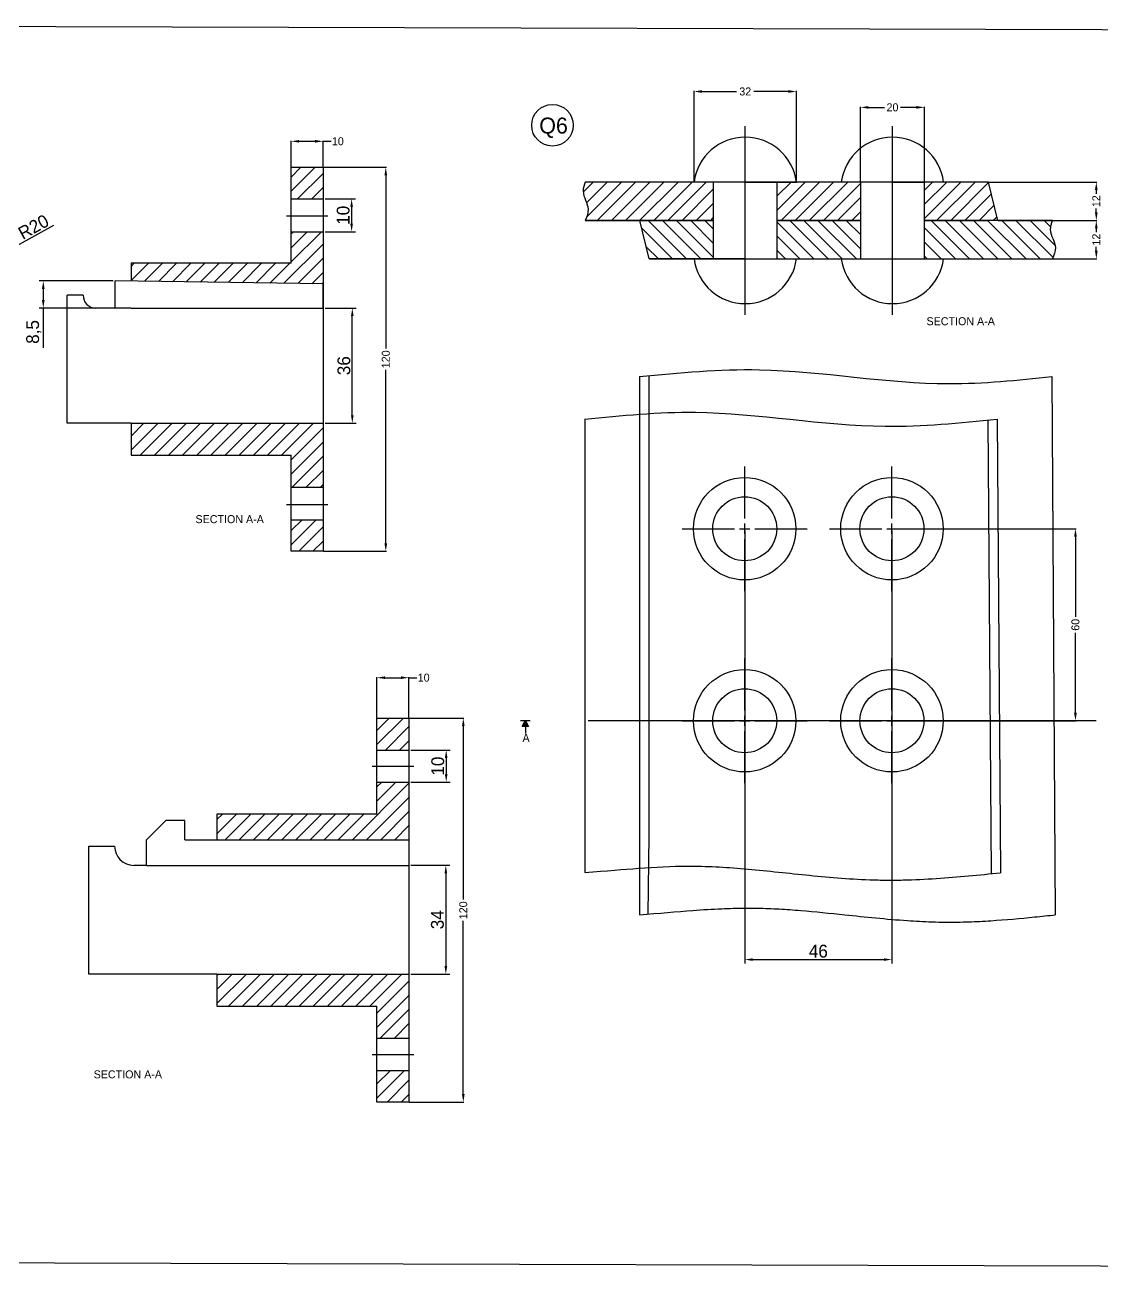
# Model space of a CAD drawing. Header units: millimetres. Extents: x -2626 to 3046, y -440 to 1628.
# Drawn here: x -1722.1 to -1385.5, y 420.7 to 809.1 of the extents above; entities that cross this region are included whole.
import ezdxf

# ---------------------------------------------------------------- set-up
doc = ezdxf.new("R2010")
doc.units = ezdxf.units.MM
doc.linetypes.add('CENTER', pattern=[50.8, 31.75, -6.35, 6.35, -6.35])
doc.dimstyles.new('ISO-25', dxfattribs={"dimtxt": 4, "dimasz": 2.5, "dimexe": 1.25, "dimexo": 0.625, "dimtad": 1, "dimtxsty": 'Standard', "dimcen": 2.5, "dimadec": 0, "dimazin": 0, "dimtfac": 1, "dimtmove": 0, "dimatfit": 3, "dimfxl": 1, "dimarcsym": 0})
doc.dimstyles.get("Standard").update_dxf_attribs({"dimtxt": 2.5, "dimasz": 2.5, "dimexe": 0.18, "dimexo": 0.0625, "dimtad": 0, "dimdec": 0, "dimzin": 0, "dimdsep": 46, "dimtxsty": 'Standard', "dimcen": 2.5, "dimclrd": 3, "dimclre": 3, "dimclrt": 4, "dimadec": 0, "dimazin": 0, "dimtfac": 1, "dimtdec": 0, "dimtofl": 0, "dimtmove": 0, "dimatfit": 3, "dimfxl": 1, "dimtolj": 1, "dimtzin": 0, "dimarcsym": 0})

# ---------------------------------------------------------------- blocks, each defined once
blk = doc.blocks.new('*U321')
at = {"color": 0, "linetype": 'CENTER', "ltscale": 5, "transparency": 16777216}
for p, q in [((0, 3.2), (0, 19.5)), ((-19.5, 0), (-3.2, 0)), ((3.2, 0), (19.5, 0)), ((0, -19.5), (0, -3.2))]:
    blk.add_line(p, q, dxfattribs=at)
at = {"color": 0, "linetype": 'Continuous', "ltscale": 5, "transparency": 16777216}
for p, q in [((-1.6, 0), (1.6, 0)), ((0, -1.6), (0, 1.6))]:
    blk.add_line(p, q, dxfattribs=at)
blk = doc.blocks.new('*U322')
at = {"color": 0, "linetype": 'CENTER', "ltscale": 5, "transparency": 16777216}
for p, q in [((0, 3.2), (0, 19.5)), ((-19.5, 0), (-3.2, 0)), ((3.2, 0), (19.5, 0)), ((0, -19.5), (0, -3.2))]:
    blk.add_line(p, q, dxfattribs=at)
at = {"color": 0, "linetype": 'Continuous', "ltscale": 5, "transparency": 16777216}
for p, q in [((-1.6, 0), (1.6, 0)), ((0, -1.6), (0, 1.6))]:
    blk.add_line(p, q, dxfattribs=at)
blk = doc.blocks.new('*U323')
at = {"color": 0, "linetype": 'CENTER', "ltscale": 5, "transparency": 16777216}
for p, q in [((0, 3.2), (0, 19.5)), ((-19.5, 0), (-3.2, 0)), ((3.2, 0), (19.5, 0)), ((0, -19.5), (0, -3.2))]:
    blk.add_line(p, q, dxfattribs=at)
at = {"color": 0, "linetype": 'Continuous', "ltscale": 5, "transparency": 16777216}
for p, q in [((-1.6, 0), (1.6, 0)), ((0, -1.6), (0, 1.6))]:
    blk.add_line(p, q, dxfattribs=at)
blk = doc.blocks.new('*U324')
at = {"color": 0, "linetype": 'CENTER', "ltscale": 5, "transparency": 16777216}
for p, q in [((0, 3.2), (0, 19.5)), ((-19.5, 0), (-3.2, 0)), ((3.2, 0), (19.5, 0)), ((0, -19.5), (0, -3.2))]:
    blk.add_line(p, q, dxfattribs=at)
at = {"color": 0, "linetype": 'Continuous', "ltscale": 5, "transparency": 16777216}
for p, q in [((-1.6, 0), (1.6, 0)), ((0, -1.6), (0, 1.6))]:
    blk.add_line(p, q, dxfattribs=at)
blk = doc.blocks.new('*U325')
at = {"color": 0, "linetype": 'CENTER', "ltscale": 5, "transparency": 16777216}
blk.add_line((0, -29.5), (0, 29.5), dxfattribs=at)
blk = doc.blocks.new('*U326')
at = {"color": 0, "linetype": 'CENTER', "ltscale": 5, "transparency": 16777216}
blk.add_line((0, -29.5), (0, 29.5), dxfattribs=at)
blk = doc.blocks.new('*D365')
at = {"color": 3, "lineweight": -2, "transparency": 16777216}
for p, q in [((-1451.12, 651.68), (-1393.65, 651.68)), ((-1393.83, 649.18), (-1393.83, 624.18)), ((-1393.83, 594.18), (-1393.83, 619.18)), ((-1451.12, 591.68), (-1393.65, 591.68))]:
    blk.add_line(p, q, dxfattribs=at)
at = {"color": 3, "transparency": 16777216}
for points in [[(-1394.25, 649.18), (-1393.41, 649.18), (-1393.83, 651.68)], [(-1394.25, 594.18), (-1393.41, 594.18), (-1393.83, 591.68)]]:
    blk.add_solid(points, dxfattribs=at)
at = {"layer": 'Defpoints', "color": 0, "transparency": 16777216}
for p in [(-1451.18, 651.68), (-1451.18, 591.68), (-1393.83, 591.68)]:
    blk.add_point(p, dxfattribs=at)
at = {"transparency": 16777216, "insert": (-1393.83, 621.68), "char_height": 2.5, "attachment_point": 5, "rotation": 90}
blk.add_mtext('\\A1;60', dxfattribs=at)
blk = doc.blocks.new('*D366')
at = {"color": 3, "lineweight": -2, "transparency": 16777216}
for p, q in [((-1420.95, 760.04), (-1387.13, 760.04)), ((-1387.31, 757.54), (-1387.31, 756.33)), ((-1387.31, 750.54), (-1387.31, 751.75)), ((-1418.03, 748.04), (-1387.13, 748.04))]:
    blk.add_line(p, q, dxfattribs=at)
at = {"color": 3, "transparency": 16777216}
for points in [[(-1387.73, 757.54), (-1386.9, 757.54), (-1387.31, 760.04)], [(-1387.73, 750.54), (-1386.9, 750.54), (-1387.31, 748.04)]]:
    blk.add_solid(points, dxfattribs=at)
at = {"layer": 'Defpoints', "color": 0, "transparency": 16777216}
for p in [(-1421.01, 760.04), (-1418.09, 748.04), (-1387.31, 748.04)]:
    blk.add_point(p, dxfattribs=at)
at = {"color": 4, "transparency": 16777216, "insert": (-1387.31, 754.04), "char_height": 2.5, "attachment_point": 5, "rotation": 90}
blk.add_mtext('\\A1;12', dxfattribs=at)
blk = doc.blocks.new('*D367')
at = {"color": 3, "lineweight": -2, "transparency": 16777216}
for p, q in [((-1402.59, 748.04), (-1387.13, 748.04)), ((-1387.31, 745.54), (-1387.31, 744.33)), ((-1387.31, 738.54), (-1387.31, 739.75)), ((-1402.59, 736.04), (-1387.13, 736.04))]:
    blk.add_line(p, q, dxfattribs=at)
at = {"color": 3, "transparency": 16777216}
for points in [[(-1387.73, 745.54), (-1386.9, 745.54), (-1387.31, 748.04)], [(-1387.73, 738.54), (-1386.9, 738.54), (-1387.31, 736.04)]]:
    blk.add_solid(points, dxfattribs=at)
at = {"layer": 'Defpoints', "color": 0, "transparency": 16777216}
for p in [(-1402.65, 748.04), (-1387.31, 748.04), (-1402.65, 736.04)]:
    blk.add_point(p, dxfattribs=at)
at = {"color": 4, "transparency": 16777216, "insert": (-1387.31, 742.04), "char_height": 2.5, "attachment_point": 5, "rotation": 90}
blk.add_mtext('\\A1;12', dxfattribs=at)
blk = doc.blocks.new('*D368')
at = {"color": 3, "lineweight": -2, "transparency": 16777216}
for p, q in [((-1513.01, 760.1), (-1513.01, 788.5)), ((-1510.51, 788.32), (-1499.72, 788.32)), ((-1483.51, 788.32), (-1494.3, 788.32)), ((-1481.01, 760.1), (-1481.01, 788.5))]:
    blk.add_line(p, q, dxfattribs=at)
at = {"color": 3, "transparency": 16777216}
for points in [[(-1510.51, 788.74), (-1510.51, 787.9), (-1513.01, 788.32)], [(-1483.51, 788.74), (-1483.51, 787.9), (-1481.01, 788.32)]]:
    blk.add_solid(points, dxfattribs=at)
at = {"layer": 'Defpoints', "color": 0, "transparency": 16777216}
for p in [(-1481.01, 788.32), (-1513.01, 760.04), (-1481.01, 760.04)]:
    blk.add_point(p, dxfattribs=at)
at = {"color": 4, "transparency": 16777216, "insert": (-1497.01, 788.32), "char_height": 2.5, "attachment_point": 5}
blk.add_mtext('\\A1;32', dxfattribs=at)
blk = doc.blocks.new('*D369')
at = {"color": 3, "lineweight": -2, "transparency": 16777216}
for p, q in [((-1461.01, 760.1), (-1461.01, 783.54)), ((-1458.51, 783.36), (-1453.51, 783.36)), ((-1443.51, 783.36), (-1448.51, 783.36)), ((-1441.01, 760.1), (-1441.01, 783.54))]:
    blk.add_line(p, q, dxfattribs=at)
at = {"color": 3, "transparency": 16777216}
for points in [[(-1458.51, 783.78), (-1458.51, 782.94), (-1461.01, 783.36)], [(-1443.51, 783.78), (-1443.51, 782.94), (-1441.01, 783.36)]]:
    blk.add_solid(points, dxfattribs=at)
at = {"layer": 'Defpoints', "color": 0, "transparency": 16777216}
for p in [(-1441.01, 783.36), (-1461.01, 760.04), (-1441.01, 760.04)]:
    blk.add_point(p, dxfattribs=at)
at = {"color": 4, "transparency": 16777216, "insert": (-1451.01, 783.36), "char_height": 2.5, "attachment_point": 5}
blk.add_mtext('\\A1;20', dxfattribs=at)
blk = doc.blocks.new('*U281')
at = {"color": 0, "linetype": 'CENTER', "ltscale": 5, "transparency": 16777216}
blk.add_line((-6.5, 0), (6.5, 0), dxfattribs=at)
blk = doc.blocks.new('*U287')
at = {"color": 0, "linetype": 'CENTER', "ltscale": 5, "transparency": 16777216}
blk.add_line((-6.5, 0), (6.5, 0), dxfattribs=at)
blk = doc.blocks.new('*U294')
at = {"color": 0, "linetype": 'CENTER', "ltscale": 5, "transparency": 16777216}
blk.add_line((-6.5, 0), (6.5, 0), dxfattribs=at)
blk = doc.blocks.new('*U295')
at = {"color": 0, "linetype": 'CENTER', "ltscale": 5, "transparency": 16777216}
blk.add_line((-6.5, 0), (6.5, 0), dxfattribs=at)
blk = doc.blocks.new('*D391')
at = {"color": 3, "lineweight": -2, "transparency": 16777216}
for p, q in [((-1628.85, 764.64), (-1609.16, 764.64)), ((-1609.34, 762.14), (-1609.34, 707.97)), ((-1609.34, 647.14), (-1609.34, 701.31)), ((-1628.85, 644.64), (-1609.16, 644.64))]:
    blk.add_line(p, q, dxfattribs=at)
at = {"color": 3, "transparency": 16777216}
for points in [[(-1609.76, 762.14), (-1608.93, 762.14), (-1609.34, 764.64)], [(-1609.76, 647.14), (-1608.93, 647.14), (-1609.34, 644.64)]]:
    blk.add_solid(points, dxfattribs=at)
at = {"layer": 'Defpoints', "color": 0, "transparency": 16777216}
for p in [(-1628.92, 764.64), (-1628.92, 644.64), (-1609.34, 644.64)]:
    blk.add_point(p, dxfattribs=at)
at = {"transparency": 16777216, "insert": (-1609.34, 704.64), "char_height": 2.5, "attachment_point": 5, "rotation": 90}
blk.add_mtext('\\A1;120', dxfattribs=at)
blk = doc.blocks.new('*D392')
at = {"color": 3, "lineweight": -2, "transparency": 16777216}
for p, q in [((-1638.92, 764.7), (-1638.92, 772.94)), ((-1636.42, 772.76), (-1631.42, 772.76)), ((-1628.92, 764.7), (-1628.92, 772.94)), ((-1628.92, 772.76), (-1626.42, 772.76))]:
    blk.add_line(p, q, dxfattribs=at)
at = {"color": 3, "transparency": 16777216}
for points in [[(-1636.42, 773.18), (-1636.42, 772.34), (-1638.92, 772.76)], [(-1631.42, 773.18), (-1631.42, 772.34), (-1628.92, 772.76)]]:
    blk.add_solid(points, dxfattribs=at)
at = {"layer": 'Defpoints', "color": 0, "transparency": 16777216}
for p in [(-1628.92, 772.76), (-1638.92, 764.64), (-1628.92, 764.64)]:
    blk.add_point(p, dxfattribs=at)
at = {"transparency": 16777216, "insert": (-1624.33, 772.76), "char_height": 2.5, "attachment_point": 5}
blk.add_mtext('\\A1;10', dxfattribs=at)
blk = doc.blocks.new('*D393')
at = {"color": 3, "lineweight": -2, "transparency": 16777216}
for p, q in [((-1602.03, 592.52), (-1584.94, 592.52)), ((-1585.12, 590.02), (-1585.12, 535.81)), ((-1585.12, 475.02), (-1585.12, 529.14)), ((-1602.03, 472.52), (-1584.94, 472.52))]:
    blk.add_line(p, q, dxfattribs=at)
at = {"color": 3, "transparency": 16777216}
for points in [[(-1585.54, 590.02), (-1584.71, 590.02), (-1585.12, 592.52)], [(-1585.54, 475.02), (-1584.71, 475.02), (-1585.12, 472.52)]]:
    blk.add_solid(points, dxfattribs=at)
at = {"layer": 'Defpoints', "color": 0, "transparency": 16777216}
for p in [(-1602.1, 592.52), (-1602.1, 472.52), (-1585.12, 472.52)]:
    blk.add_point(p, dxfattribs=at)
at = {"transparency": 16777216, "insert": (-1585.12, 532.47), "char_height": 2.5, "attachment_point": 5, "rotation": 90}
blk.add_mtext('\\A1;120', dxfattribs=at)
blk = doc.blocks.new('*D394')
at = {"color": 3, "lineweight": -2, "transparency": 16777216}
for p, q in [((-1612.1, 592.58), (-1612.1, 605.33)), ((-1609.6, 605.15), (-1604.6, 605.15)), ((-1602.1, 592.58), (-1602.1, 605.33)), ((-1602.1, 605.15), (-1599.6, 605.15))]:
    blk.add_line(p, q, dxfattribs=at)
at = {"color": 3, "transparency": 16777216}
for points in [[(-1609.6, 605.57), (-1609.6, 604.74), (-1612.1, 605.15)], [(-1604.6, 605.57), (-1604.6, 604.74), (-1602.1, 605.15)]]:
    blk.add_solid(points, dxfattribs=at)
at = {"layer": 'Defpoints', "color": 0, "transparency": 16777216}
for p in [(-1602.1, 605.15), (-1612.1, 592.52), (-1602.1, 592.52)]:
    blk.add_point(p, dxfattribs=at)
at = {"transparency": 16777216, "insert": (-1597.51, 605.15), "char_height": 2.5, "attachment_point": 5}
blk.add_mtext('\\A1;10', dxfattribs=at)
blk = doc.blocks.new('*D436')
at = {"color": 0, "lineweight": -2, "transparency": 16777216}
for p, q in [((-1713.23, 746.4), (-1769.59, 715.46)), ((-1789.32, 704.64), (-1771.78, 714.26))]:
    blk.add_line(p, q, dxfattribs=at)
at = {"color": 0, "transparency": 16777216}
blk.add_solid([(-1769.79, 715.83), (-1769.39, 715.1), (-1771.78, 714.26)], dxfattribs=at)
at = {"layer": 'Defpoints', "color": 0, "transparency": 16777216}
for p in [(-1771.78, 714.26), (-1789.32, 704.64)]:
    blk.add_point(p, dxfattribs=at)
at = {"color": 0, "transparency": 16777216, "insert": (-1719.43, 745.99), "char_height": 4, "attachment_point": 5, "rotation": 28.7592}
blk.add_mtext('R20', dxfattribs=at)
blk = doc.blocks.new('*D440')
at = {"color": 0, "lineweight": -2, "transparency": 16777216}
for p, q in [((-1628.29, 754.76), (-1618.77, 754.76)), ((-1620.02, 752.26), (-1620.02, 747.02)), ((-1628.29, 744.52), (-1618.77, 744.52))]:
    blk.add_line(p, q, dxfattribs=at)
at = {"color": 0, "transparency": 16777216}
for points in [[(-1620.44, 752.26), (-1619.61, 752.26), (-1620.02, 754.76)], [(-1620.44, 747.02), (-1619.61, 747.02), (-1620.02, 744.52)]]:
    blk.add_solid(points, dxfattribs=at)
at = {"layer": 'Defpoints', "color": 0, "transparency": 16777216}
for p in [(-1628.92, 754.76), (-1628.92, 744.52), (-1620.02, 744.52)]:
    blk.add_point(p, dxfattribs=at)
at = {"color": 0, "transparency": 16777216, "insert": (-1622.65, 749.64), "char_height": 4, "attachment_point": 5, "rotation": 90}
blk.add_mtext('10', dxfattribs=at)
blk = doc.blocks.new('*D441')
at = {"color": 0, "lineweight": -2, "transparency": 16777216}
for p, q in [((-1628.29, 720.64), (-1618.56, 720.64)), ((-1619.81, 687.14), (-1619.81, 718.14)), ((-1628.29, 684.64), (-1618.56, 684.64))]:
    blk.add_line(p, q, dxfattribs=at)
at = {"color": 0, "transparency": 16777216}
for points in [[(-1620.22, 718.14), (-1619.39, 718.14), (-1619.81, 720.64)], [(-1620.22, 687.14), (-1619.39, 687.14), (-1619.81, 684.64)]]:
    blk.add_solid(points, dxfattribs=at)
at = {"layer": 'Defpoints', "color": 0, "transparency": 16777216}
for p in [(-1628.92, 720.64), (-1619.81, 720.64), (-1628.92, 684.64)]:
    blk.add_point(p, dxfattribs=at)
at = {"color": 0, "transparency": 16777216, "insert": (-1622.43, 702.64), "char_height": 4, "attachment_point": 5, "rotation": 90}
blk.add_mtext('36', dxfattribs=at)
blk = doc.blocks.new('*D442')
at = {"color": 0, "lineweight": -2, "transparency": 16777216}
for p, q in [((-1694.54, 729.14), (-1717.63, 729.14)), ((-1716.38, 726.64), (-1716.38, 723.14)), ((-1694.54, 720.64), (-1717.63, 720.64)), ((-1716.38, 720.64), (-1716.38, 708.22))]:
    blk.add_line(p, q, dxfattribs=at)
at = {"color": 0, "transparency": 16777216}
for points in [[(-1716.8, 726.64), (-1715.96, 726.64), (-1716.38, 729.14)], [(-1716.8, 723.14), (-1715.96, 723.14), (-1716.38, 720.64)]]:
    blk.add_solid(points, dxfattribs=at)
at = {"layer": 'Defpoints', "color": 0, "transparency": 16777216}
for p in [(-1693.92, 729.14), (-1716.38, 720.64), (-1693.92, 720.64)]:
    blk.add_point(p, dxfattribs=at)
at = {"color": 0, "transparency": 16777216, "insert": (-1719.34, 713.18), "char_height": 4, "attachment_point": 5, "rotation": 90}
blk.add_mtext('8,5', dxfattribs=at)
blk = doc.blocks.new('*D448')
at = {"color": 0, "lineweight": -2, "transparency": 16777216}
for p, q in [((-1601.47, 582.52), (-1589.21, 582.52)), ((-1590.46, 580.02), (-1590.46, 575.02)), ((-1601.47, 572.52), (-1589.21, 572.52))]:
    blk.add_line(p, q, dxfattribs=at)
at = {"color": 0, "transparency": 16777216}
for points in [[(-1590.88, 580.02), (-1590.05, 580.02), (-1590.46, 582.52)], [(-1590.88, 575.02), (-1590.05, 575.02), (-1590.46, 572.52)]]:
    blk.add_solid(points, dxfattribs=at)
at = {"layer": 'Defpoints', "color": 0, "transparency": 16777216}
for p in [(-1602.1, 582.52), (-1602.1, 572.52), (-1590.46, 572.52)]:
    blk.add_point(p, dxfattribs=at)
at = {"color": 0, "transparency": 16777216, "insert": (-1593.09, 577.52), "char_height": 4, "attachment_point": 5, "rotation": 90}
blk.add_mtext('10', dxfattribs=at)
blk = doc.blocks.new('*D449')
at = {"color": 0, "lineweight": -2, "transparency": 16777216}
for p, q in [((-1601.47, 546.52), (-1589.33, 546.52)), ((-1590.58, 544.02), (-1590.58, 515.02)), ((-1601.47, 512.52), (-1589.33, 512.52))]:
    blk.add_line(p, q, dxfattribs=at)
at = {"color": 0, "transparency": 16777216}
for points in [[(-1590.99, 544.02), (-1590.16, 544.02), (-1590.58, 546.52)], [(-1590.99, 515.02), (-1590.16, 515.02), (-1590.58, 512.52)]]:
    blk.add_solid(points, dxfattribs=at)
at = {"layer": 'Defpoints', "color": 0, "transparency": 16777216}
for p in [(-1602.1, 546.52), (-1602.1, 512.52), (-1590.58, 512.52)]:
    blk.add_point(p, dxfattribs=at)
at = {"color": 0, "transparency": 16777216, "insert": (-1593.2, 529.52), "char_height": 4, "attachment_point": 5, "rotation": 90}
blk.add_mtext('34', dxfattribs=at)
blk = doc.blocks.new('*D457')
at = {"color": 0, "lineweight": -2, "transparency": 16777216}
for p, q in [((-1497.18, 651.06), (-1497.18, 515.82)), ((-1451.18, 651.06), (-1451.18, 515.82)), ((-1494.68, 517.07), (-1453.68, 517.07))]:
    blk.add_line(p, q, dxfattribs=at)
at = {"color": 0, "transparency": 16777216}
for points in [[(-1494.68, 517.48), (-1494.68, 516.65), (-1497.18, 517.07)], [(-1453.68, 517.48), (-1453.68, 516.65), (-1451.18, 517.07)]]:
    blk.add_solid(points, dxfattribs=at)
at = {"layer": 'Defpoints', "color": 0, "transparency": 16777216}
for p in [(-1497.18, 651.68), (-1451.18, 651.68), (-1451.18, 517.07)]:
    blk.add_point(p, dxfattribs=at)
at = {"color": 0, "transparency": 16777216, "insert": (-1474.18, 519.69), "char_height": 4, "attachment_point": 5}
blk.add_mtext('46', dxfattribs=at)

msp = doc.modelspace()

# ---------------------------------------------------------------- hatches: boundary and pattern name
h = msp.add_hatch()
h.set_pattern_fill('ANSI31', color=3, scale=25)
h.set_pattern_definition([(45, (-2667.972, -11.1416), (-2.209709, 2.209709), [])])
h.paths.add_polyline_path([(-1628.916, 744.519), (-1638.916, 744.519), (-1638.916, 734.639), (-1688.916, 734.639), (-1688.916, 729.068), (-1658.916, 728.639), (-1658.859, 728.638), (-1628.916, 728.21), (-1628.916, 684.639), (-1688.916, 684.639), (-1688.916, 674.639), (-1638.916, 674.639), (-1638.916, 664.639), (-1628.916, 664.639)])
h.paths.add_polyline_path([(-1628.916, 764.639), (-1638.916, 764.639), (-1638.916, 754.759), (-1628.916, 754.759)])
h.paths.add_polyline_path([(-1628.916, 654.519), (-1638.916, 654.519), (-1638.916, 644.639), (-1628.916, 644.639)])
at = {"ltscale": 25}
h = msp.add_hatch(dxfattribs=at)
h.set_pattern_fill('ANSI31', color=3, scale=25)
h.set_pattern_definition([(45, (-2675.516, 0.292), (-2.209709, 2.209709), [])])
h.paths.add_polyline_path([(-1487.012, 760.038), (-1487.012, 748.038), (-1461.012, 748.038), (-1461.012, 760.038)])
edge = h.paths.add_edge_path()
edge.add_spline(control_points=[(-1547.012, 760.038), (-1547.358, 759.076), (-1548.391, 756.212), (-1545.283, 752.261), (-1546.535, 749.204), (-1547.012, 748.038)], knot_values=[0, 0, 0, 0, 2.9553653, 8.8039355, 12.4110418, 12.4110418, 12.4110418, 12.4110418], degree=3, periodic=0)
edge.add_line((-1547.012, 748.038), (-1527.012, 748.038))
edge.add_line((-1527.012, 748.038), (-1507.012, 748.038))
edge.add_line((-1507.012, 748.038), (-1507.012, 760.038))
edge.add_line((-1507.012, 760.038), (-1547.012, 760.038))
h.paths.add_polyline_path([(-1441.012, 748.038), (-1418.091, 748.038), (-1421.012, 760.038), (-1441.012, 760.038)])
h = msp.add_hatch()
h.set_pattern_fill('ANSI31', color=3, scale=25, angle=90)
h.set_pattern_definition([(135, (-2675.516, 0.292), (-2.209709, -2.209709), [])])
h.paths.add_polyline_path([(-1487.012, 748.038), (-1487.012, 736.038), (-1461.012, 736.038), (-1461.012, 748.038)])
edge = h.paths.add_edge_path()
edge.add_line((-1441.012, 748.038), (-1441.012, 736.038))
edge.add_line((-1441.012, 736.038), (-1401.012, 736.038))
edge.add_spline(control_points=[(-1401.012, 736.038), (-1400.535, 737.204), (-1399.283, 740.261), (-1402.391, 744.212), (-1401.358, 747.076), (-1401.012, 748.038)], knot_values=[0, 0, 0, 0, 3.6071063, 9.4556765, 12.4110418, 12.4110418, 12.4110418, 12.4110418], degree=3, periodic=0)
edge.add_line((-1401.012, 748.038), (-1441.012, 748.038))
h.paths.add_polyline_path([(-1527.012, 748.038), (-1529.932, 748.038), (-1527.012, 736.038), (-1507.012, 736.038), (-1507.012, 748.038)])
h = msp.add_hatch()
h.set_pattern_fill('ANSI31', color=3, scale=25)
h.set_pattern_definition([(45, (-2651.563, 4.4364), (-2.209709, 2.209709), [])])
h.paths.add_polyline_path([(-1602.096, 572.519), (-1612.096, 572.519), (-1612.096, 562.519), (-1662.096, 562.519), (-1662.096, 554.519), (-1623.463, 554.519), (-1602.096, 554.519), (-1602.096, 512.519), (-1662.096, 512.519), (-1662.096, 502.519), (-1612.096, 502.519), (-1612.096, 492.519), (-1602.096, 492.519)])
h.paths.add_polyline_path([(-1602.096, 592.519), (-1612.096, 592.519), (-1612.096, 582.519), (-1602.096, 582.519)])
h.paths.add_polyline_path([(-1602.096, 482.399), (-1612.096, 482.399), (-1612.096, 472.519), (-1602.096, 472.519)])
h = msp.add_hatch()
h.set_pattern_fill('ANSI31', color=256, scale=0.0001)
h.set_pattern_definition([(45, (-1577.15105223, 57.81257428), (-0.00022450640303, 0.00022450640303), [])])
h.paths.add_polyline_path([(-1565.703, 591.684), (-1566.703, 589.952), (-1564.703, 589.952)])

# ---------------------------------------------------------------- linework, layer by layer
at = {"color": 0}
for p, q in [((-1451.012, 760.038), (-1497.012, 760.038)), ((-1421.012, 760.038), (-1451.012, 760.038)), ((-1418.091, 748.038), (-1421.012, 760.038)), ((-1638.916, 754.759), (-1628.916, 754.759)), ((-1527.012, 748.038), (-1547.012, 748.038)), ((-1638.916, 744.519), (-1628.916, 744.519)), ((-1628.916, 728.21), (-1693.916, 729.139)), ((-1693.916, 720.639), (-1693.916, 728.639)), ((-1708.916, 684.639), (-1708.916, 724.639)), ((-1703.916, 724.639), (-1708.916, 724.639)), ((-1688.916, 720.639), (-1628.916, 720.639)), ((-1527.182, 699.534), (-1527.126, 687.676)), ((-1530.103, 699.259), (-1530.103, 687.489)), ((-1401.182, 699.259), (-1400.137, 531.06)), ((-1527.133, 687.675), (-1527.182, 555.853)), ((-1688.916, 684.639), (-1708.916, 684.639)), ((-1688.916, 684.639), (-1628.916, 684.639)), ((-1547.182, 686.042), (-1547.182, 544.305)), ((-1530.103, 687.489), (-1530.103, 555.669)), ((-1421.182, 685.669), (-1420.188, 543.899)), ((-1418.262, 685.962), (-1417.26, 544.193)), ((-1638.916, 664.639), (-1628.916, 664.639)), ((-1638.916, 654.519), (-1628.916, 654.519)), ((-1612.096, 582.519), (-1602.096, 582.519)), ((-1612.096, 572.519), (-1602.096, 572.519)), ((-1684.096, 554.519), (-1678.096, 560.519)), ((-1672.096, 560.519), (-1678.096, 560.519)), ((-1672.096, 554.519), (-1672.096, 560.519)), ((-1530.103, 555.669), (-1530.103, 531.049)), ((-1527.182, 555.853), (-1527.48, 531.208)), ((-1702.096, 512.519), (-1702.096, 552.519)), ((-1702.096, 552.519), (-1694.073, 552.519)), ((-1684.096, 546.519), (-1684.096, 554.519)), ((-1672.096, 554.519), (-1602.096, 554.519)), ((-1684.096, 546.519), (-1672.096, 546.519)), ((-1672.096, 546.519), (-1602.096, 546.519)), ((-1672.096, 512.519), (-1702.096, 512.519)), ((-1662.096, 512.519), (-1602.096, 512.519)), ((-1612.096, 492.519), (-1602.096, 492.519)), ((-1612.096, 482.399), (-1602.096, 482.399))]:
    msp.add_line(p, q, dxfattribs=at)
at = {"color": 4}
for p, q in [((-1497.012, 760.038), (-1487.012, 760.038)), ((-1497.012, 760.038), (-1481.012, 760.038)), ((-1451.012, 760.038), (-1441.012, 760.038)), ((-1527.012, 736.038), (-1529.932, 748.038)), ((-1497.012, 736.038), (-1527.012, 736.038)), ((-1693.916, 728.639), (-1693.916, 729.139)), ((-1628.916, 720.639), (-1628.916, 728.639)), ((-1703.916, 724.566), (-1703.916, 724.639)), ((-1693.916, 720.639), (-1699.968, 720.639)), ((-1688.916, 720.639), (-1693.916, 720.639)), ((-1688.916, 720.639), (-1693.916, 720.639)), ((-1684.096, 546.519), (-1688.073, 546.519)), ((-1662.096, 512.519), (-1672.096, 512.519)), ((-1612.096, 492.519), (-1602.096, 492.519))]:
    msp.add_line(p, q, dxfattribs=at)
for p, q in [((-1564.203, 591.684), (-1567.203, 591.684)), ((-1565.703, 589.952), (-1565.703, 587.684))]:
    msp.add_line(p, q)
at = {"color": 6}
for p, q in [((-1566.703, 589.952), (-1565.703, 591.684)), ((-1565.703, 591.684), (-1564.703, 589.952)), ((-1564.703, 589.952), (-1566.703, 589.952))]:
    msp.add_line(p, q, dxfattribs=at)
at = {"color": 1, "linetype": 'CENTER', "ltscale": 5}
msp.add_line((-1387.332, 591.684), (-1564.203, 591.684), dxfattribs=at)
at = {"color": 3}
msp.add_lwpolyline([(-1168.074, 420.656), (-1894.57, 422.729), (-1894.127, 809.142), (-1167.63, 807.069)], close=True, dxfattribs=at)
at = {"color": 0}
for points in [[(-1638.916, 734.639), (-1638.916, 764.639), (-1628.916, 764.639), (-1628.916, 644.639), (-1638.916, 644.639), (-1638.916, 674.639)], [(-1507.012, 748.038), (-1527.012, 748.038)], [(-1461.012, 748.038), (-1487.012, 748.038)], [(-1401.012, 748.038), (-1441.012, 748.038)], [(-1638.916, 734.639), (-1688.916, 734.639), (-1688.916, 729.068)], [(-1527.012, 736.038), (-1401.012, 736.038)], [(-1688.916, 684.639), (-1688.916, 674.639), (-1638.916, 674.639)], [(-1612.096, 562.519), (-1612.096, 592.519), (-1602.096, 592.519), (-1602.096, 472.519), (-1612.096, 472.519), (-1612.096, 502.519)], [(-1612.096, 562.519), (-1662.096, 562.519), (-1662.096, 554.519)], [(-1662.096, 512.519), (-1662.096, 502.519), (-1612.096, 502.519)]]:
    msp.add_lwpolyline(points, dxfattribs=at)
at = {"color": 4}
for points in [[(-1421.012, 760.038), (-1547.012, 760.038)], [(-1547.012, 748.038), (-1507.012, 748.038)], [(-1487.012, 748.038), (-1461.012, 748.038)], [(-1441.012, 748.038), (-1421.012, 748.038)]]:
    msp.add_lwpolyline(points, dxfattribs=at)
at = {"color": 0}
for points in [[(-1487.012, 760.038), (-1507.012, 760.038), (-1507.012, 736.038), (-1487.012, 736.038)], [(-1441.012, 760.038), (-1461.012, 760.038), (-1461.012, 736.038), (-1441.012, 736.038)]]:
    msp.add_lwpolyline(points, close=True, dxfattribs=at)
for centre, radius in [((-1557.25, 777.778), 6.5), ((-1497.182, 651.684), 16), ((-1451.182, 651.684), 16), ((-1497.182, 651.684), 10), ((-1451.182, 651.684), 10), ((-1497.182, 591.684), 16), ((-1451.182, 591.684), 16), ((-1497.182, 591.684), 10), ((-1451.182, 591.684), 10)]:
    msp.add_circle(centre, radius, dxfattribs=at)
for centre, radius, start, end in [((-1497.012, 757.895), 16.143, 7.62815, 172.37185), ((-1451.012, 757.895), 16.143, 7.62815, 172.37185), ((-1497.012, 738.181), 16.143, 187.62815, 352.37185), ((-1451.012, 738.181), 16.143, 187.62815, 352.37185), ((-1699.953, 724.602), 3.963, 179.47033, 270.21939), ((-1688.073, 552.519), 6, 180, 270)]:
    msp.add_arc(centre, radius, start, end, dxfattribs=at)
for points in [[(-1547.012, 760.038), (-1547.687, 757.16), (-1546.107, 751.529), (-1547.012, 748.038)], [(-1401.012, 748.038), (-1401.687, 745.16), (-1400.107, 739.529), (-1401.012, 736.038)], [(-1530.103, 699.259), (-1492.585, 701.381), (-1433.299, 697.029), (-1401.182, 699.259)], [(-1547.182, 685.962), (-1512.585, 688.084), (-1453.299, 683.732), (-1418.262, 685.962)]]:
    msp.add_spline(points, degree=3, dxfattribs=at)
for points, knots in [([(-1547.182, 544.305), (-1540.075, 544.788), (-1535.188, 545.256), (-1525.166, 545.999), (-1520.044, 546.255), (-1513.546, 546.279), (-1512.1, 546.263), (-1509.187, 546.192), (-1507.723, 546.136), (-1503.307, 545.917), (-1500.333, 545.704), (-1491.059, 544.912), (-1484.657, 544.189), (-1471.592, 542.869), (-1464.927, 542.273), (-1456.388, 541.961), (-1454.639, 541.921), (-1451.135, 541.895), (-1449.391, 541.909), (-1444.179, 542.021), (-1440.734, 542.187), (-1430.516, 542.856), (-1423.831, 543.531), (-1417.26, 544.193)], [1.1853874, 1.1853874, 1.1853874, 1.1853874, 16.1018181, 16.1018181, 32.2036363, 32.2036363, 36.8551956, 36.8551956, 41.506755, 41.506755, 50.8098737, 50.8098737, 70.2225946, 70.2225946, 89.6353155, 89.6353155, 94.5935638, 94.5935638, 99.5518121, 99.5518121, 109.4683087, 109.4683087, 129.2159496, 129.2159496, 129.2159496, 129.2159496]), ([(-1530.103, 531.049), (-1523.825, 531.553), (-1518.555, 532.05), (-1510.334, 532.656), (-1507.336, 532.841), (-1501.973, 533.07), (-1499.6, 533.135), (-1495.849, 533.164), (-1494.461, 533.158), (-1490.88, 533.096), (-1488.67, 533.011), (-1484.209, 532.765), (-1481.961, 532.605), (-1475.165, 532.046), (-1470.565, 531.568), (-1459.496, 530.405), (-1452.967, 529.709), (-1443.793, 529.089), (-1441.263, 528.954), (-1437.228, 528.822), (-1435.735, 528.79), (-1433.057, 528.77), (-1431.876, 528.774), (-1429.527, 528.807), (-1428.356, 528.835), (-1424.855, 528.952), (-1422.536, 529.071), (-1415.625, 529.519), (-1411.079, 529.939), (-1404.427, 530.609), (-1402.275, 530.835), (-1400.137, 531.06)], [0, 0, 0, 0, 16.0340879, 16.0340879, 25.351182, 25.351182, 32.8342724, 32.8342724, 37.2559024, 37.2559024, 44.2873571, 44.2873571, 51.3188118, 51.3188118, 65.3817212, 65.3817212, 84.6581506, 84.6581506, 91.9232036, 91.9232036, 96.1586325, 96.1586325, 99.4873847, 99.4873847, 102.8161369, 102.8161369, 109.4736412, 109.4736412, 122.7886499, 122.7886499, 129.2173328, 129.2173328, 129.2173328, 129.2173328])]:
    msp.add_open_spline(points, degree=3, knots=knots, dxfattribs=at)

# ---------------------------------------------------------------- block references
at = {"color": 1, "linetype": 'CENTER', "ltscale": 5}
for name, p in [('*U325', (-1497.012, 748.038)), ('*U326', (-1451.012, 748.038)), ('*U295', (-1633.916, 749.447)), ('*U321', (-1497.182, 651.684)), ('*U322', (-1451.182, 651.684)), ('*U294', (-1633.916, 659.309)), ('*U324', (-1497.182, 591.684)), ('*U323', (-1451.182, 591.684)), ('*U281', (-1607.096, 577.519)), ('*U287', (-1607.096, 487.407))]:
    msp.add_blockref(name, p, dxfattribs=at)

# ---------------------------------------------------------------- texts
for s, p in [('SECTION A-A', (-1440.371, 715.281)), ('SECTION A-A', (-1668.812, 653.446)), ('A', (-1566.626, 585.094)), ('SECTION A-A', (-1700.638, 479.952))]:
    msp.add_text(s, height=2.5).set_placement(p)
at = {"color": 0, "insert": (-1561.372, 780.17), "char_height": 5, "attachment_point": 1}
msp.add_mtext_dynamic_manual_height_columns('Q6', width=7.69771, gutter_width=1, heights=[0.219], dxfattribs=at)

# ---------------------------------------------------------------- dimensions: what is measured, and where the dimension line sits
at = {"color": 4}
for base, p1, p2, picture, middle in [((-1481.012, 788.321), (-1513.012, 760.038), (-1481.012, 760.038), '*D368', (-1497.012, 788.321)), ((-1441.012, 783.361), (-1461.012, 760.038), (-1441.012, 760.038), '*D369', (-1451.012, 783.361))]:
    dim = msp.add_linear_dim(base=base, p1=p1, p2=p2, dimstyle='Standard', dxfattribs=at)
    dim.commit()
    dim.dimension.update_dxf_attribs({"geometry": picture, "text_midpoint": middle})
at = {"color": 3}
for base, p1, p2, picture, middle in [((-1628.916, 772.76), (-1638.916, 764.639), (-1628.916, 764.639), '*D392', (-1624.333, 772.76)), ((-1602.096, 605.154), (-1612.096, 592.519), (-1602.096, 592.519), '*D394', (-1597.513, 605.154))]:
    dim = msp.add_linear_dim(base=base, p1=p1, p2=p2, dimstyle='Standard', override={"dimclrt": 256}, dxfattribs=at)
    dim.commit()
    dim.dimension.update_dxf_attribs({"geometry": picture, "text_midpoint": middle})
for base, p1, p2, picture, middle in [((-1609.344, 644.639), (-1628.916, 764.639), (-1628.916, 644.639), '*D391', (-1609.344, 704.639)), ((-1393.829, 591.684), (-1451.182, 651.684), (-1451.182, 591.684), '*D365', (-1393.829, 621.684))]:
    dim = msp.add_linear_dim(base=base, p1=p1, p2=p2, angle=90, dimstyle='Standard', override={"dimclrt": 256}, dxfattribs=at)
    dim.commit()
    dim.dimension.update_dxf_attribs({"geometry": picture, "text_midpoint": middle})
at = {"color": 4}
for p1, p2, picture, middle in [((-1421.012, 760.038), (-1418.091, 748.038), '*D366', (-1387.315, 754.038)), ((-1402.648, 736.038), (-1402.648, 748.038), '*D367', (-1387.315, 742.038))]:
    dim = msp.add_linear_dim(base=(-1387.315, 748.038), p1=p1, p2=p2, angle=90, dimstyle='Standard', dxfattribs=at)
    dim.commit()
    dim.dimension.update_dxf_attribs({"geometry": picture, "text_midpoint": middle})
at = {"color": 3}
dim = msp.add_linear_dim(base=(-1620.024, 744.519), p1=(-1628.916, 754.759), p2=(-1628.916, 744.519), angle=90, text='10', dimstyle='ISO-25', dxfattribs=at)
dim.commit()
dim.dimension.update_dxf_attribs({"geometry": '*D440', "text_midpoint": (-1622.649, 749.639)})
dim = msp.add_radius_dim(center=(-1789.316, 704.639), mpoint=(-1771.783, 714.262), dimstyle='ISO-25', dxfattribs=at)
dim.commit()
dim.dimension.update_dxf_attribs({"geometry": '*D436', "text_midpoint": (-1718.164, 743.689), "dimtype": 164})
for base, p1, p2, picture, middle in [((-1716.379, 720.639), (-1693.916, 729.139), (-1693.916, 720.639), '*D442', (-1719.337, 713.181)), ((-1619.807, 720.639), (-1628.916, 684.639), (-1628.916, 720.639), '*D441', (-1622.432, 702.639)), ((-1590.463, 572.519), (-1602.096, 582.519), (-1602.096, 572.519), '*D448', (-1593.088, 577.519)), ((-1590.577, 512.519), (-1602.096, 546.519), (-1602.096, 512.519), '*D449', (-1593.202, 529.519))]:
    dim = msp.add_linear_dim(base=base, p1=p1, p2=p2, angle=90, dimstyle='ISO-25', dxfattribs=at)
    dim.commit()
    dim.dimension.update_dxf_attribs({"geometry": picture, "text_midpoint": middle})
dim = msp.add_linear_dim(base=(-1451.182, 517.066), p1=(-1497.182, 651.684), p2=(-1451.182, 651.684), dimstyle='ISO-25', dxfattribs=at)
dim.commit()
dim.dimension.update_dxf_attribs({"geometry": '*D457', "text_midpoint": (-1474.182, 519.691)})
dim = msp.add_linear_dim(base=(-1585.125, 472.519), p1=(-1602.096, 592.519), p2=(-1602.096, 472.519), angle=90, dimstyle='Standard', override={"dimclrt": 256}, dxfattribs=at)
dim.commit()
dim.dimension.update_dxf_attribs({"geometry": '*D393', "text_midpoint": (-1585.125, 532.472), "dimtype": 160})

doc.saveas('drawing.dxf')
